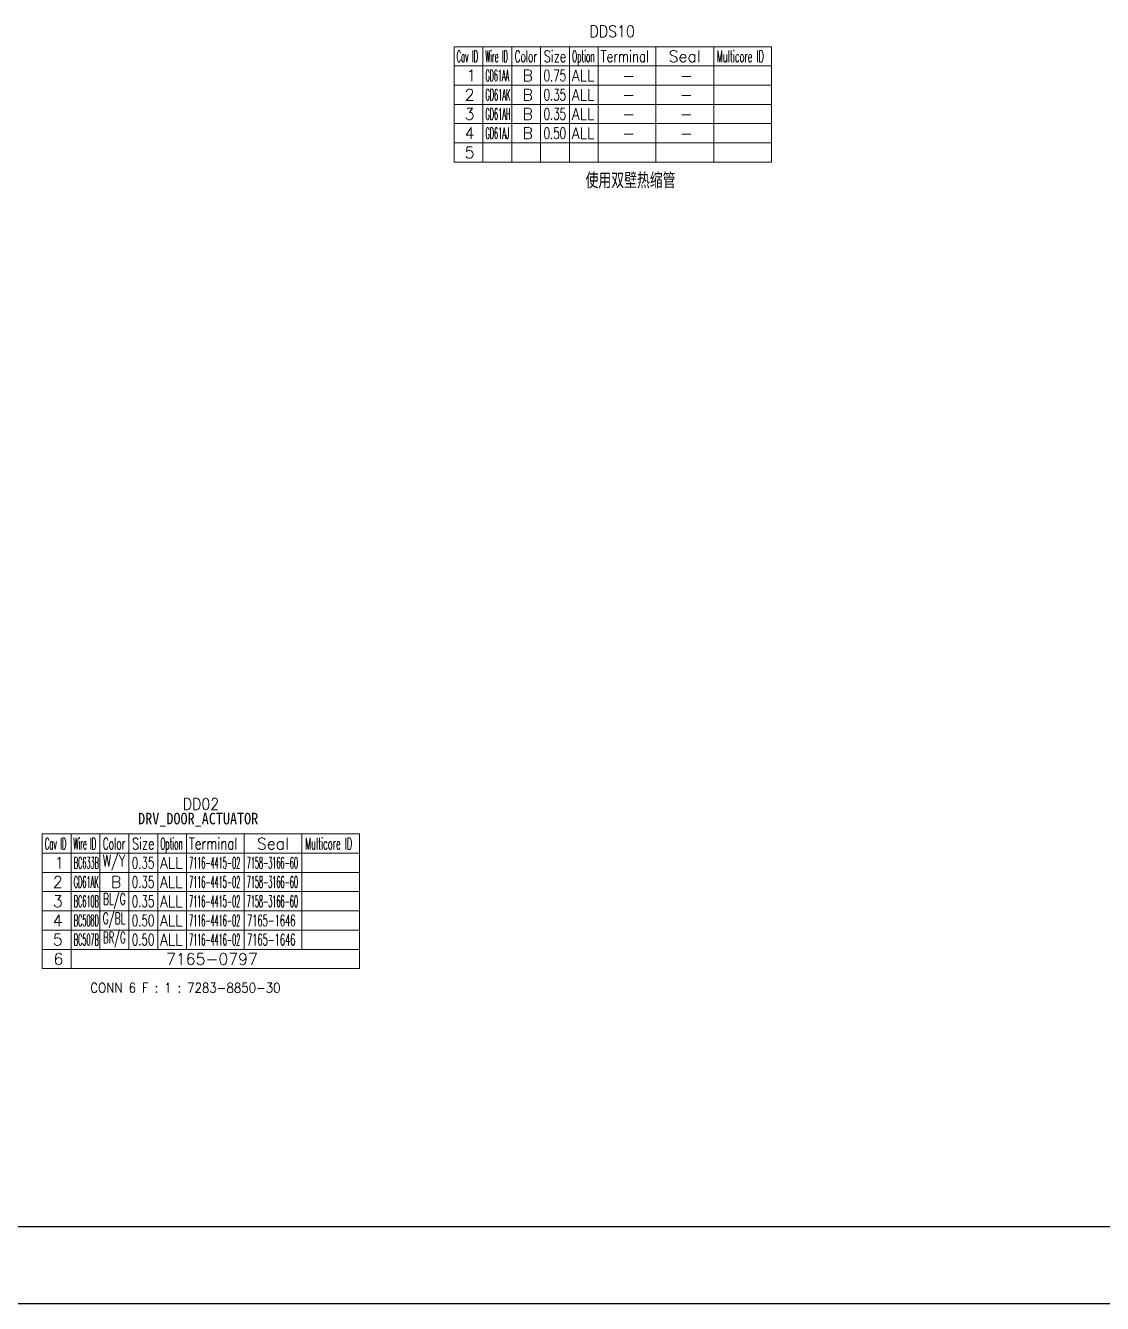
# Model space of a CAD drawing. Header units: inches. Extents: x 47316 to 59086, y 3141 to 11743.
# Drawn here: x 48660.9 to 48940.9, y 8246.3 to 8578.6 of the extents above; entities that cross this region are included whole.
import ezdxf

# ---------------------------------------------------------------- set-up
doc = ezdxf.new("R2010")
doc.units = ezdxf.units.IN
doc.header["$MEASUREMENT"] = 0
doc.styles.get("Standard").update_dxf_attribs({"font": ''})
doc.styles.add('样式 100', font='SimSun.ttf', dxfattribs={"width": 0.7, "height": 3.5})
doc.styles.get('Standard').set_extended_font_data('SimSun')

msp = doc.modelspace()

# ---------------------------------------------------------------- linework, layer by layer
at = {"color": 0, "linetype": 'Continuous', "lineweight": 15}
for p, q in [((48772.3, 8573.11), (48854.8, 8573.11)), ((48772.3, 8568.11), (48772.3, 8573.11)), ((48772.3, 8568.11), (48854.8, 8568.11)), ((48665.26, 8368.4), (48747.76, 8368.4)), ((48665.26, 8363.4), (48665.26, 8368.4)), ((48665.26, 8363.4), (48747.76, 8363.4))]:
    msp.add_line(p, q, dxfattribs=at)
at = {"color": 7, "linetype": 'Continuous', "lineweight": 15}
for p, q in [((48779.8, 8568.11), (48779.8, 8573.11)), ((48787.3, 8568.11), (48787.3, 8573.11)), ((48794.8, 8568.11), (48794.8, 8573.11)), ((48802.3, 8568.11), (48802.3, 8573.11)), ((48809.8, 8568.11), (48809.8, 8573.11)), ((48824.8, 8568.11), (48824.8, 8573.11)), ((48839.8, 8568.11), (48839.8, 8573.11)), ((48854.8, 8568.11), (48854.8, 8573.11)), ((48672.76, 8363.4), (48672.76, 8368.4)), ((48680.26, 8363.4), (48680.26, 8368.4)), ((48687.76, 8363.4), (48687.76, 8368.4)), ((48695.26, 8363.4), (48695.26, 8368.4)), ((48702.76, 8363.4), (48702.76, 8368.4)), ((48717.76, 8363.4), (48717.76, 8368.4)), ((48732.76, 8363.4), (48732.76, 8368.4)), ((48747.76, 8363.4), (48747.76, 8368.4))]:
    msp.add_line(p, q, dxfattribs=at)
at = {"color": 102, "linetype": 'Continuous', "lineweight": 15}
for p, q in [((48779.8, 8563.11), (48779.8, 8568.11)), ((48787.3, 8563.11), (48787.3, 8568.11)), ((48794.8, 8563.11), (48794.8, 8568.11)), ((48802.3, 8563.11), (48802.3, 8568.11)), ((48809.8, 8563.11), (48809.8, 8568.11)), ((48824.8, 8563.11), (48824.8, 8568.11)), ((48839.8, 8563.11), (48839.8, 8568.11)), ((48779.8, 8558.11), (48779.8, 8563.11)), ((48787.3, 8558.11), (48787.3, 8563.11)), ((48794.8, 8558.11), (48794.8, 8563.11)), ((48802.3, 8558.11), (48802.3, 8563.11)), ((48809.8, 8558.11), (48809.8, 8563.11)), ((48824.8, 8558.11), (48824.8, 8563.11)), ((48839.8, 8558.11), (48839.8, 8563.11)), ((48779.8, 8553.11), (48779.8, 8558.11)), ((48787.3, 8553.11), (48787.3, 8558.11)), ((48794.8, 8553.11), (48794.8, 8558.11)), ((48802.3, 8553.11), (48802.3, 8558.11)), ((48809.8, 8553.11), (48809.8, 8558.11)), ((48824.8, 8553.11), (48824.8, 8558.11)), ((48839.8, 8553.11), (48839.8, 8558.11)), ((48779.8, 8548.11), (48779.8, 8553.11)), ((48787.3, 8548.11), (48787.3, 8553.11)), ((48794.8, 8548.11), (48794.8, 8553.11)), ((48802.3, 8548.11), (48802.3, 8553.11)), ((48809.8, 8548.11), (48809.8, 8553.11)), ((48824.8, 8548.11), (48824.8, 8553.11)), ((48839.8, 8548.11), (48839.8, 8553.11)), ((48779.8, 8543.11), (48779.8, 8548.11)), ((48787.3, 8543.11), (48787.3, 8548.11)), ((48794.8, 8543.11), (48794.8, 8548.11)), ((48802.3, 8543.11), (48802.3, 8548.11)), ((48809.8, 8543.11), (48809.8, 8548.11)), ((48824.8, 8543.11), (48824.8, 8548.11)), ((48839.8, 8543.11), (48839.8, 8548.11)), ((48672.76, 8358.4), (48672.76, 8363.4)), ((48680.26, 8358.4), (48680.26, 8363.4)), ((48687.76, 8358.4), (48687.76, 8363.4)), ((48695.26, 8358.4), (48695.26, 8363.4)), ((48702.76, 8358.4), (48702.76, 8363.4)), ((48717.76, 8358.4), (48717.76, 8363.4)), ((48732.76, 8358.4), (48732.76, 8363.4)), ((48672.76, 8353.4), (48672.76, 8358.4)), ((48680.26, 8353.4), (48680.26, 8358.4)), ((48687.76, 8353.4), (48687.76, 8358.4)), ((48695.26, 8353.4), (48695.26, 8358.4)), ((48702.76, 8353.4), (48702.76, 8358.4)), ((48717.76, 8353.4), (48717.76, 8358.4)), ((48732.76, 8353.4), (48732.76, 8358.4)), ((48672.76, 8348.4), (48672.76, 8353.4)), ((48680.26, 8348.4), (48680.26, 8353.4)), ((48687.76, 8348.4), (48687.76, 8353.4)), ((48695.26, 8348.4), (48695.26, 8353.4)), ((48702.76, 8348.4), (48702.76, 8353.4)), ((48717.76, 8348.4), (48717.76, 8353.4)), ((48732.76, 8348.4), (48732.76, 8353.4)), ((48672.76, 8343.4), (48672.76, 8348.4)), ((48680.26, 8343.4), (48680.26, 8348.4)), ((48687.76, 8343.4), (48687.76, 8348.4)), ((48695.26, 8343.4), (48695.26, 8348.4)), ((48702.76, 8343.4), (48702.76, 8348.4)), ((48717.76, 8343.4), (48717.76, 8348.4)), ((48732.76, 8343.4), (48732.76, 8348.4)), ((48672.76, 8338.4), (48672.76, 8343.4)), ((48680.26, 8338.4), (48680.26, 8343.4)), ((48687.76, 8338.4), (48687.76, 8343.4)), ((48695.26, 8338.4), (48695.26, 8343.4)), ((48702.76, 8338.4), (48702.76, 8343.4)), ((48717.76, 8338.4), (48717.76, 8343.4)), ((48732.76, 8338.4), (48732.76, 8343.4)), ((48672.76, 8333.4), (48672.76, 8338.4))]:
    msp.add_line(p, q, dxfattribs=at)
at = {"color": 0, "lineweight": -3}
for p, q in [((47336.34, 8266.33), (49674.34, 8266.33)), ((47316.34, 8246.33), (49694.34, 8246.33))]:
    msp.add_line(p, q, dxfattribs=at)
at = {"color": 0, "linetype": 'Continuous', "lineweight": 15}
for points in [[(48772.3, 8563.11), (48772.3, 8568.11), (48854.8, 8568.11), (48854.8, 8563.11)], [(48772.3, 8558.11), (48772.3, 8563.11), (48854.8, 8563.11), (48854.8, 8558.11)], [(48772.3, 8553.11), (48772.3, 8558.11), (48854.8, 8558.11), (48854.8, 8553.11)], [(48772.3, 8548.11), (48772.3, 8553.11), (48854.8, 8553.11), (48854.8, 8548.11)], [(48772.3, 8543.11), (48772.3, 8548.11), (48854.8, 8548.11), (48854.8, 8543.11)], [(48665.26, 8358.4), (48665.26, 8363.4), (48747.76, 8363.4), (48747.76, 8358.4)], [(48665.26, 8353.4), (48665.26, 8358.4), (48747.76, 8358.4), (48747.76, 8353.4)], [(48665.26, 8348.4), (48665.26, 8353.4), (48747.76, 8353.4), (48747.76, 8348.4)], [(48665.26, 8343.4), (48665.26, 8348.4), (48747.76, 8348.4), (48747.76, 8343.4)], [(48665.26, 8338.4), (48665.26, 8343.4), (48747.76, 8343.4), (48747.76, 8338.4)], [(48665.26, 8333.4), (48665.26, 8338.4), (48747.76, 8338.4), (48747.76, 8333.4)]]:
    msp.add_lwpolyline(points, close=True, dxfattribs=at)

# ---------------------------------------------------------------- texts
at = {"color": 0, "lineweight": -2, "style": '样式 100', "width": 0.7}
msp.add_text('使用双壁热缩管', height=3.5, dxfattribs=at).set_placement((48806.5, 8536.69))
at = {"color": 6, "linetype": 'Continuous', "lineweight": 20, "char_height": 3, "attachment_point": 1}
for s, insert, width in [('\\Fromans.shx;\\W0.9000000000;\\T1.0000000000;\\o\\lDDS10', (48807.51, 8578.61), 13.1143), ('\\Fromans.shx;\\W0.9000000000;\\T1.0000000000;\\o\\lDD02', (48701.76, 8377.71), 10.5429), ('\\f黑体|b0|i0|c1|p0;\\W0.9000000000;\\T1.0000000000;\\o\\lDRV_DOOR_ACTUATOR', (48690.18, 8373.9), 33.0067)]:
    msp.add_mtext(s, dxfattribs=dict(at, insert=insert, width=width))
at = {"color": 7, "linetype": 'Continuous', "lineweight": 15, "char_height": 3, "attachment_point": 1}
for s, insert, width in [('\\Fromans.shx;\\W0.4292452830;\\T1.0000000000;\\o\\lCav ID', (48772.99, 8572.11), 6.5), ('\\Fromans.shx;\\W0.4026548673;\\T1.0000000000;\\o\\lWire ID', (48780.42, 8572.11), 6.5), ('\\Fromans.shx;\\W0.5687500000;\\T1.0000000000;\\o\\lColor', (48788.05, 8572.11), 6.5), ('\\Fromans.shx;\\W0.7222222222;\\T1.0000000000;\\o\\lSize', (48795.61, 8572.11), 6.5), ('\\Fromans.shx;\\W0.4595959596;\\T1.0000000000;\\o\\lOption', (48803, 8572.11), 6.5), ('\\Fromans.shx;\\W0.7480916031;\\T1.0000000000;\\o\\lTerminal', (48810.41, 8572.11), 14), ('\\Fromans.shx;\\W1.0000000000;\\T1.0000000000;\\o\\lSeal', (48828.09, 8572.11), 9.2857), ('\\Fromans.shx;\\W0.5185185185;\\T1.0000000000;\\o\\lMulticore ID', (48840.6, 8572.11), 14), ('\\Fromans.shx;\\W1.0000000000;\\T1.0000000000;\\o\\l1', (48775.48, 8567.11), 2.8571), ('\\Fromans.shx;\\W1.0000000000;\\T1.0000000000;\\o\\l2', (48775.05, 8562.11), 2.8571), ('\\Fromans.shx;\\W1.0000000000;\\T1.0000000000;\\o\\l3', (48775.05, 8557.11), 2.8571), ('\\Fromans.shx;\\W1.0000000000;\\T1.0000000000;\\o\\l4', (48775.05, 8552.11), 2.8571), ('\\Fromans.shx;\\W1.0000000000;\\T1.0000000000;\\o\\l5', (48775.05, 8547.11), 2.8571), ('\\Fromans.shx;\\W0.4292452830;\\T1.0000000000;\\o\\lCav ID', (48665.95, 8367.4), 6.5), ('\\Fromans.shx;\\W0.4026548673;\\T1.0000000000;\\o\\lWire ID', (48673.38, 8367.4), 6.5), ('\\Fromans.shx;\\W0.5687500000;\\T1.0000000000;\\o\\lColor', (48681.01, 8367.4), 6.5), ('\\Fromans.shx;\\W0.7222222222;\\T1.0000000000;\\o\\lSize', (48688.57, 8367.4), 6.5), ('\\Fromans.shx;\\W0.4595959596;\\T1.0000000000;\\o\\lOption', (48695.96, 8367.4), 6.5), ('\\Fromans.shx;\\W0.7480916031;\\T1.0000000000;\\o\\lTerminal', (48703.37, 8367.4), 14), ('\\Fromans.shx;\\W1.0000000000;\\T1.0000000000;\\o\\lSeal', (48721.05, 8367.4), 9.2857), ('\\Fromans.shx;\\W0.5185185185;\\T1.0000000000;\\o\\lMulticore ID', (48733.56, 8367.4), 14), ('\\Fromans.shx;\\W1.0000000000;\\T1.0000000000;\\o\\l1', (48668.44, 8362.4), 2.8571), ('\\Fromans.shx;\\W1.0000000000;\\T1.0000000000;\\o\\l2', (48668.01, 8357.4), 2.8571), ('\\Fromans.shx;\\W1.0000000000;\\T1.0000000000;\\o\\l3', (48668.01, 8352.4), 2.8571), ('\\Fromans.shx;\\W1.0000000000;\\T1.0000000000;\\o\\l4', (48668.01, 8347.4), 2.8571), ('\\Fromans.shx;\\W1.0000000000;\\T1.0000000000;\\o\\l5', (48668.01, 8342.4), 2.8571), ('\\Fromans.shx;\\W1.0000000000;\\T1.0000000000;\\o\\l6', (48668.16, 8337.4), 2.8571)]:
    msp.add_mtext(s, dxfattribs=dict(at, insert=insert, width=width))
at = {"color": 21, "linetype": 'Continuous', "lineweight": 15, "char_height": 3, "attachment_point": 1}
for s, insert, width in [('\\Fromans.shx;\\W0.3855932203;\\T1.0000000000;\\o\\lGD61AA', (48780.47, 8567.11), 6.5), ('\\Fromans.shx;\\W0.6500000000;\\T1.0000000000;\\o\\l0.75', (48795.58, 8567.11), 6.5), ('\\Fromans.shx;\\W1.0000000000;\\T1.0000000000;\\o\\l-', (48816.02, 8567.11), 3.7143), ('\\Fromans.shx;\\W0.3760330579;\\T1.0000000000;\\o\\lGD61AK', (48780.46, 8562.11), 6.5), ('\\Fromans.shx;\\W0.6500000000;\\T1.0000000000;\\o\\l0.35', (48795.58, 8562.11), 6.5), ('\\Fromans.shx;\\W1.0000000000;\\T1.0000000000;\\o\\l-', (48816.02, 8562.11), 3.7143), ('\\Fromans.shx;\\W0.3729508197;\\T1.0000000000;\\o\\lGD61AH', (48780.46, 8557.11), 6.5), ('\\Fromans.shx;\\W0.6500000000;\\T1.0000000000;\\o\\l0.35', (48795.58, 8557.11), 6.5), ('\\Fromans.shx;\\W1.0000000000;\\T1.0000000000;\\o\\l-', (48816.02, 8557.11), 3.7143), ('\\Fromans.shx;\\W0.3922413793;\\T1.0000000000;\\o\\lGD61AJ', (48780.47, 8552.11), 6.5), ('\\Fromans.shx;\\W0.6500000000;\\T1.0000000000;\\o\\l0.50', (48795.58, 8552.11), 6.5), ('\\Fromans.shx;\\W1.0000000000;\\T1.0000000000;\\o\\l-', (48816.02, 8552.11), 3.7143), ('\\Fromans.shx;\\W0.3699186992;\\T1.0000000000;\\o\\lBC633B', (48673.47, 8362.4), 6.5), ('\\Fromans.shx;\\W0.6500000000;\\T1.0000000000;\\o\\l0.35', (48688.54, 8362.4), 6.5), ('\\Fromans.shx;\\W0.3888888889;\\T1.0000000000;\\o\\l7116-4415-02', (48703.43, 8362.4), 14), ('\\Fromans.shx;\\W0.3760330579;\\T1.0000000000;\\o\\lGD61AK', (48673.42, 8357.4), 6.5), ('\\Fromans.shx;\\W0.6500000000;\\T1.0000000000;\\o\\l0.35', (48688.54, 8357.4), 6.5), ('\\Fromans.shx;\\W0.3888888889;\\T1.0000000000;\\o\\l7116-4415-02', (48703.43, 8357.4), 14), ('\\Fromans.shx;\\W0.3699186992;\\T1.0000000000;\\o\\lBC610B', (48673.47, 8352.4), 6.5), ('\\Fromans.shx;\\W0.6500000000;\\T1.0000000000;\\o\\l0.35', (48688.54, 8352.4), 6.5), ('\\Fromans.shx;\\W0.3888888889;\\T1.0000000000;\\o\\l7116-4415-02', (48703.43, 8352.4), 14), ('\\Fromans.shx;\\W0.3699186992;\\T1.0000000000;\\o\\lBC508D', (48673.47, 8347.4), 6.5), ('\\Fromans.shx;\\W0.6500000000;\\T1.0000000000;\\o\\l0.50', (48688.54, 8347.4), 6.5), ('\\Fromans.shx;\\W0.3888888889;\\T1.0000000000;\\o\\l7116-4416-02', (48703.43, 8347.4), 14), ('\\Fromans.shx;\\W0.3699186992;\\T1.0000000000;\\o\\lBC507B', (48673.47, 8342.4), 6.5), ('\\Fromans.shx;\\W0.6500000000;\\T1.0000000000;\\o\\l0.50', (48688.54, 8342.4), 6.5), ('\\Fromans.shx;\\W0.3888888889;\\T1.0000000000;\\o\\l7116-4416-02', (48703.43, 8342.4), 14), ('\\Fromans.shx;\\W1.0000000000;\\T1.0000000000;\\o\\l7165-0797', (48697.41, 8337.4), 26.5714)]:
    msp.add_mtext(s, dxfattribs=dict(at, insert=insert, width=width))
at = {"color": 140, "linetype": 'Continuous', "lineweight": 15, "char_height": 3, "attachment_point": 1}
for s, insert, width in [('\\Fromans.shx;\\W1.0000000000;\\T1.0000000000;\\o\\lB', (48790.12, 8567.11), 3), ('\\Fromans.shx;\\W0.8750000000;\\T1.0000000000;\\o\\lALL', (48802.93, 8567.11), 6.5), ('\\Fromans.shx;\\W1.0000000000;\\T1.0000000000;\\o\\l-', (48831.02, 8567.11), 3.7143), ('\\Fromans.shx;\\W1.0000000000;\\T1.0000000000;\\o\\lB', (48790.12, 8562.11), 3), ('\\Fromans.shx;\\W0.8750000000;\\T1.0000000000;\\o\\lALL', (48802.93, 8562.11), 6.5), ('\\Fromans.shx;\\W1.0000000000;\\T1.0000000000;\\o\\l-', (48831.02, 8562.11), 3.7143), ('\\Fromans.shx;\\W1.0000000000;\\T1.0000000000;\\o\\lB', (48790.12, 8557.11), 3), ('\\Fromans.shx;\\W0.8750000000;\\T1.0000000000;\\o\\lALL', (48802.93, 8557.11), 6.5), ('\\Fromans.shx;\\W1.0000000000;\\T1.0000000000;\\o\\l-', (48831.02, 8557.11), 3.7143), ('\\Fromans.shx;\\W1.0000000000;\\T1.0000000000;\\o\\lB', (48790.12, 8552.11), 3), ('\\Fromans.shx;\\W0.8750000000;\\T1.0000000000;\\o\\lALL', (48802.93, 8552.11), 6.5), ('\\Fromans.shx;\\W1.0000000000;\\T1.0000000000;\\o\\l-', (48831.02, 8552.11), 3.7143), ('\\Fromans.shx;\\W0.7109375000;\\T1.0000000000;\\o\\lW/Y', (48680.97, 8362.97), 6.5), ('\\Fromans.shx;\\W0.8750000000;\\T1.0000000000;\\o\\lALL', (48695.89, 8362.4), 6.5), ('\\Fromans.shx;\\W0.3888888889;\\T1.0000000000;\\o\\l7158-3166-60', (48718.43, 8362.4), 14), ('\\Fromans.shx;\\W1.0000000000;\\T1.0000000000;\\o\\lB', (48683.08, 8357.4), 3), ('\\Fromans.shx;\\W0.8750000000;\\T1.0000000000;\\o\\lALL', (48695.89, 8357.4), 6.5), ('\\Fromans.shx;\\W0.3888888889;\\T1.0000000000;\\o\\l7158-3166-60', (48718.43, 8357.4), 14), ('\\Fromans.shx;\\W0.5617283951;\\T1.0000000000;\\o\\lBL/G', (48681.08, 8352.97), 6.5), ('\\Fromans.shx;\\W0.8750000000;\\T1.0000000000;\\o\\lALL', (48695.89, 8352.4), 6.5), ('\\Fromans.shx;\\W0.3888888889;\\T1.0000000000;\\o\\l7158-3166-60', (48718.43, 8352.4), 14), ('\\Fromans.shx;\\W0.5617283951;\\T1.0000000000;\\o\\lG/BL', (48681, 8347.97), 6.5), ('\\Fromans.shx;\\W0.8750000000;\\T1.0000000000;\\o\\lALL', (48695.89, 8347.4), 6.5), ('\\Fromans.shx;\\W0.5268817204;\\T1.0000000000;\\o\\l7165-1646', (48718.49, 8347.4), 14), ('\\Fromans.shx;\\W0.5352941176;\\T1.0000000000;\\o\\lBR/G', (48681.07, 8342.97), 6.5), ('\\Fromans.shx;\\W0.8750000000;\\T1.0000000000;\\o\\lALL', (48695.89, 8342.4), 6.5), ('\\Fromans.shx;\\W0.5268817204;\\T1.0000000000;\\o\\l7165-1646', (48718.49, 8342.4), 14)]:
    msp.add_mtext(s, dxfattribs=dict(at, insert=insert, width=width))
at = {"color": 42, "linetype": 'Continuous', "lineweight": 15, "insert": (48677.75, 8329.65), "char_height": 2.5, "width": 58.1786, "attachment_point": 1}
msp.add_mtext('\\Fromans.shx;\\W0.9000000000;\\T1.0000000000;\\o\\lCONN 6 F : 1 : 7283-8850-30', dxfattribs=at)

doc.saveas('drawing.dxf')
